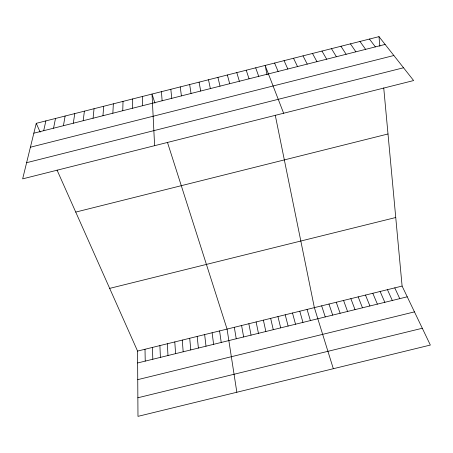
<?xml version="1.0" encoding="UTF-8"?>
<svg xmlns="http://www.w3.org/2000/svg" width="453" height="453" viewBox="0 0 453 453"><rect width="100%" height="100%" fill="white"/><g stroke="black" fill="none" stroke-linecap="round" stroke-linejoin="round"><path stroke-width="0.68" d="M132.655 108.222L132.684 98.941M122.752 110.725L123.018 101.387M112.848 113.222L113.352 103.833M102.956 115.725L103.697 106.274M93.063 118.222L94.048 108.714M83.176 120.719L84.4 111.155M73.301 123.216L74.762 113.595M63.426 125.713L65.124 116.03M53.556 128.205L55.492 118.465M43.692 130.696L45.872 120.9M36.251 123.335L22.65 178.867L413.623 80.555L378.985 36.642L36.251 123.335L40.158 132.117M33.839 133.188L385.124 44.428M30.402 147.208L393.867 55.509M26.608 162.701L403.532 67.763M75.736 212.089L388.006 133.98M109.677 288.38L395.746 217.514M137.57 351.081L402.1 286.075L430.35 345.056L137.978 416.358L137.57 351.081L57.044 170.073M137.644 362.966L407.236 296.811M137.746 379.648L414.455 311.879M137.859 397.774L422.304 328.261M369.467 39.049L375.367 46.891M359.959 41.455L365.622 49.354M350.452 43.862L355.877 51.818M340.956 46.263L346.137 54.275M331.46 48.664L336.403 56.738M321.97 51.064L326.675 59.196M312.485 53.465L316.953 61.653M303.006 55.861L307.236 64.105M293.533 58.256L297.525 66.563M394.773 287.876L399.767 298.64M387.445 289.677L392.304 300.475M284.065 60.651L287.819 69.015M380.124 291.477L384.84 302.304M372.802 293.272L377.383 304.133M274.603 63.046L278.119 71.466M365.486 295.073L369.925 305.968M358.176 296.868L362.468 307.797M283.64 113.239L265.141 65.442L267.044 74.79M350.865 298.663L355.022 309.62M343.561 300.458L347.576 311.449M255.69 67.831L258.731 76.364M336.256 302.253L340.129 313.278M328.957 304.048L332.689 315.101M246.239 70.221L249.048 78.811M321.658 305.843L325.248 316.93M154.926 103.114L152.032 94.048L154.609 145.685M167.44 142.316L227.066 329.088L236.84 392.247M333.329 368.719L314.365 307.632L275.254 115.204M236.794 72.61L239.365 81.257M307.072 309.427L310.384 320.577M299.784 311.217L302.955 322.4M292.496 313.006L295.532 324.218M227.361 74.994L229.694 83.703M285.214 314.795L288.108 326.041M277.938 316.585L280.69 327.864M217.927 77.384L220.022 86.144M270.662 318.374L273.272 329.682M263.386 320.163L265.86 331.5M208.499 79.768L210.362 88.584M256.115 321.947L258.453 333.317M248.85 323.736L251.047 335.135M199.071 82.152L200.702 91.025M241.585 325.52L243.64 336.953M234.32 327.304L236.239 338.77M189.654 84.535L191.047 93.465M219.586 330.922L221.228 342.451M212.117 332.762L213.612 344.32M180.243 86.914L181.404 95.9M204.648 334.597L206.002 346.188M197.18 336.432L198.391 348.057M170.832 89.292L171.761 98.341M378.985 36.642L379.874 46.28M383.736 87.927L402.1 286.075M189.716 338.261L190.787 349.926M182.259 340.095L183.182 351.788M161.432 91.67L162.123 100.776M174.801 341.93L175.588 353.651M167.35 343.759L167.989 355.514M159.898 345.588L160.402 357.377M152.451 347.423L152.808 359.24M142.355 96.495L142.57 105.713M145.011 349.252L145.226 361.103"/></g></svg>
